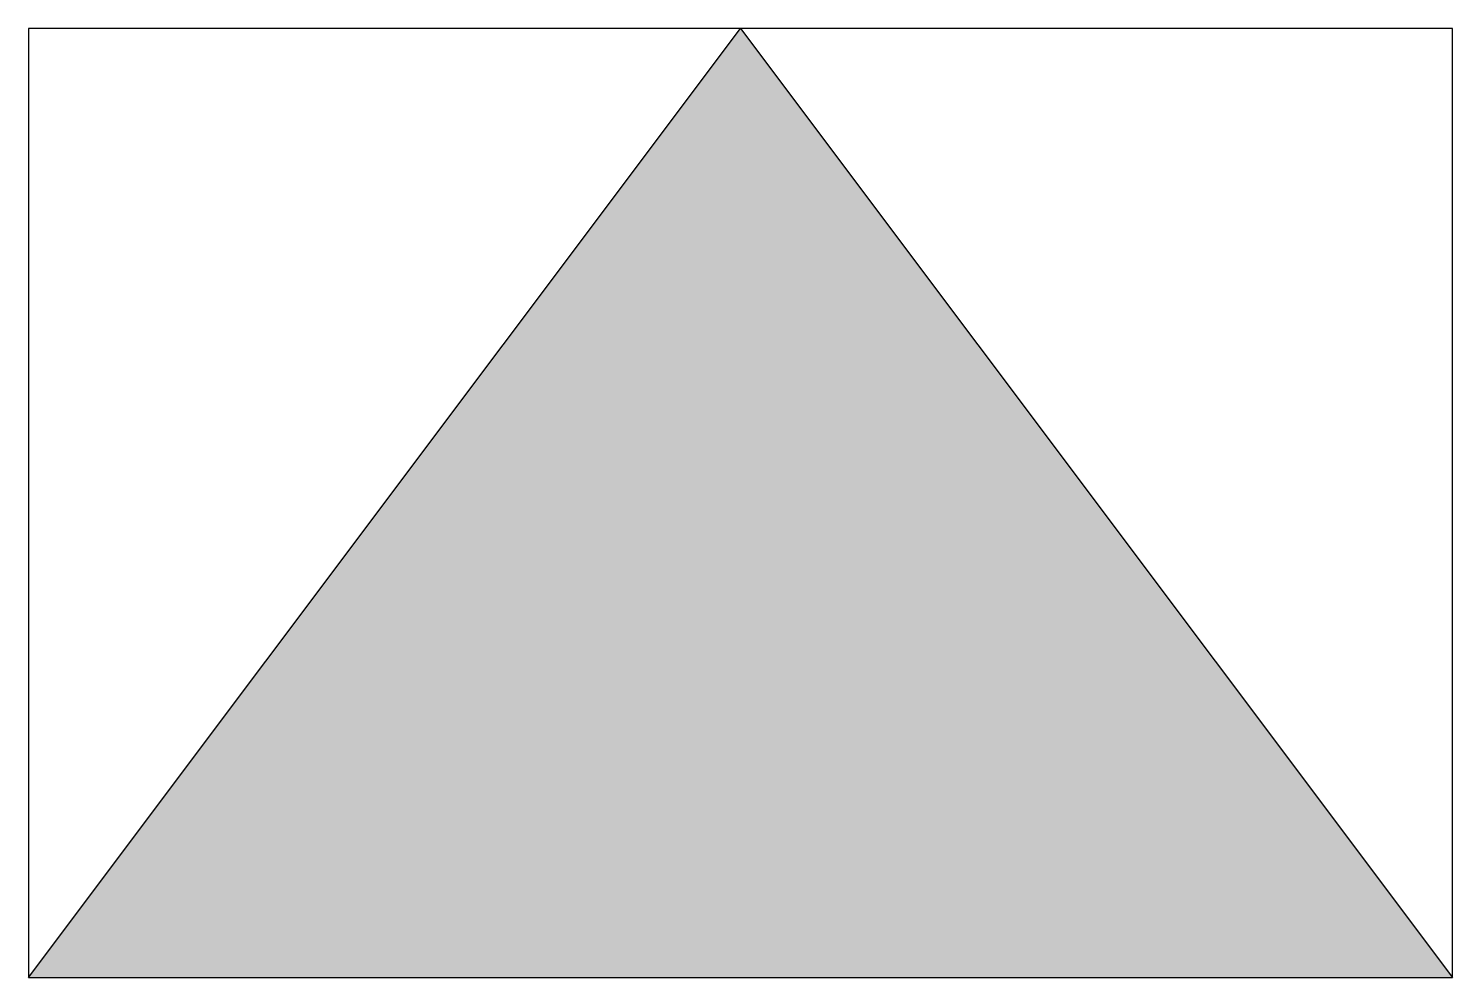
# Model space of a CAD drawing. Header units: metres. Extents: x -1.12 to 1.12, y 0 to 1.5.
import ezdxf

# ---------------------------------------------------------------- set-up
doc = ezdxf.new("R2010")
doc.units = ezdxf.units.M
doc.layers.get('0').update_dxf_attribs({"color": 150})

msp = doc.modelspace()

# ---------------------------------------------------------------- hatches: boundary and pattern name
h = msp.add_hatch(color=256)
h.dxf.hatch_style = 1
h.paths.add_polyline_path([(0, 1.5), (-1.125, 0), (1.125, 0)])

# ---------------------------------------------------------------- linework, layer by layer
msp.add_lwpolyline([(-1.125, 0), (1.125, 0), (1.125, 1.5), (-1.125, 1.5)], close=True)
at = {"flags": 128}
msp.add_lwpolyline([(-1.125, 0), (0, 1.5), (1.125, 0)], dxfattribs=at)

doc.saveas('drawing.dxf')
